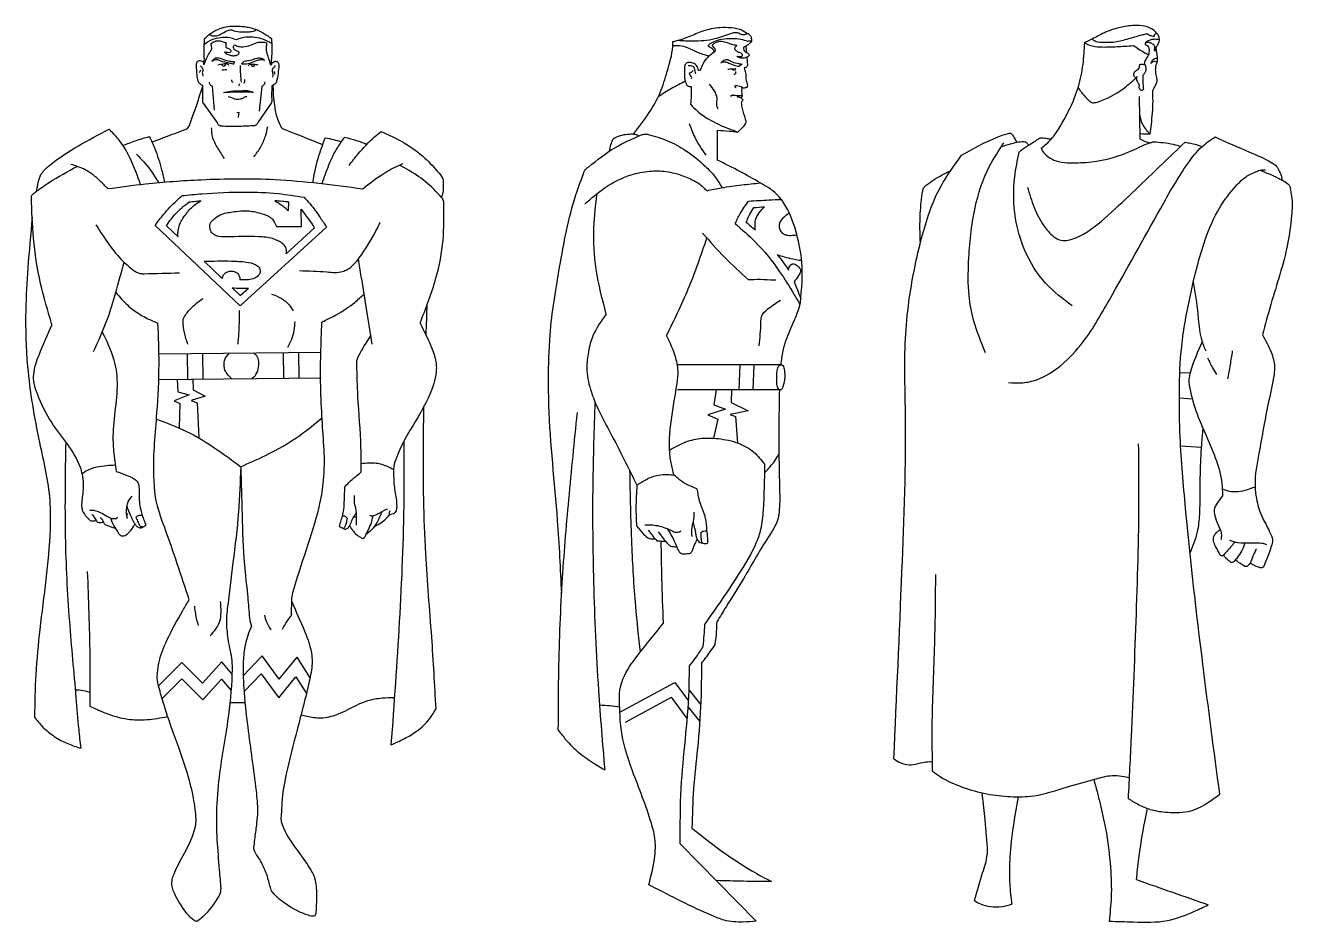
# Model space of a CAD drawing. Extents: x 5.98 to 8.67, y 4.29 to 6.2.
import ezdxf

# ---------------------------------------------------------------- set-up
doc = ezdxf.new("R2010")
doc.units = 0
doc.header["$MEASUREMENT"] = 0

# ---------------------------------------------------------------- blocks, each defined once
blk = doc.blocks.new('superman_front')
for p, q in [((0.0805, 1.8231), (0.0824, 1.8278)), ((0.0972, 1.8231), (0.1026, 1.8294)), ((0.0396, 1.725), (0.0355, 1.7758)), ((0.135, 1.723), (0.1408, 1.7756)), ((0.0157, 1.74), (0.046, 1.6971)), ((0.1325, 1.6985), (0.1606, 1.7397)), ((0.0872, 1.7201), (0.0913, 1.7203)), ((0.0913, 1.7203), (0.0899, 1.7095)), ((0.1966, 1.5296), (0.1961, 1.5111)), ((0.2243, 1.4772), (0.2237, 1.5145)), ((-0.0866, 1.4799), (0.0941, 1.309)), ((-0.0628, 1.4792), (-0.0381, 1.4558)), ((0.0941, 1.309), (0.2778, 1.4764)), ((0.1711, 1.4775), (0.2243, 1.4772)), ((0.1921, 1.4197), (0.252, 1.4743)), ((0.0172, 1.4035), (0.0557, 1.367)), ((0.077, 1.3469), (0.0943, 1.3305)), ((0.0943, 1.3305), (0.1115, 1.3463)), ((-0.0786, 1.2065), (0.2658, 1.2104)), ((-0.0183, 1.2072), (-0.0177, 1.1525)), ((0.0141, 1.2076), (0.0147, 1.1529)), ((0.1856, 1.2095), (0.1863, 1.1548)), ((0.218, 1.2099), (0.2186, 1.1552)), ((-0.078, 1.1518), (0.2665, 1.1558)), ((-0.0398, 1.1523), (-0.0384, 1.1259)), ((-0.0066, 1.1526), (-0.0062, 1.1304)), ((-0.0144, 1.1192), (-0.0466, 1.1064)), ((-0.0466, 1.1064), (-0.0339, 1.1011)), ((-0.0384, 1.1259), (-0.0144, 1.1192)), ((0.02, 1.117), (-0.0098, 1.1074)), ((-0.0098, 1.1074), (0.0029, 1.1028)), ((-0.0062, 1.1304), (0.02, 1.117)), ((-0.0339, 1.1011), (-0.0359, 1.0492)), ((0.0029, 1.1028), (0.0059, 1.028)), ((-0.0795, 0.5004), (-0.0299, 0.5502)), ((0.0141, 0.5062), (-0.0299, 0.5502)), ((0.0141, 0.5062), (0.0548, 0.5515)), ((0.0767, 0.5259), (0.0548, 0.5515)), ((0.1005, 0.522), (0.1411, 0.5644)), ((0.1773, 0.5148), (0.1411, 0.5644)), ((0.1773, 0.5148), (0.2155, 0.5619)), ((0.2428, 0.518), (0.2155, 0.5619)), ((-0.072, 0.4734), (-0.0299, 0.5157)), ((-0.0299, 0.5157), (0.015, 0.4707)), ((0.015, 0.4707), (0.0543, 0.5145)), ((0.0543, 0.5145), (0.0747, 0.4907)), ((0.1023, 0.4886), (0.1386, 0.5265)), ((0.1386, 0.5265), (0.1763, 0.4748)), ((0.1763, 0.4748), (0.2129, 0.5199)), ((0.2129, 0.5199), (0.2351, 0.4842))]:
    blk.add_line(p, q)
for centre, start, end in [((0.059, 1.822), 161.6118, 32.789), ((0.1214, 1.8211), 153.1306, 26.1805)]:
    blk.add_arc(centre, 0.00359, start, end)
for points in [[(0.0186, 1.8778), (0.0275, 1.8852), (0.0479, 1.8972), (0.0641, 1.902), (0.0813, 1.9038), (0.0887, 1.9038), (0.1081, 1.9017), (0.133, 1.8945), (0.1501, 1.8847), (0.1605, 1.8774)], [(0.0282, 1.8858), (0.0387, 1.8827), (0.0458, 1.8834), (0.0565, 1.8885), (0.069, 1.8948), (0.0748, 1.8958), (0.0778, 1.8949), (0.0806, 1.8938), (0.097, 1.8913), (0.1138, 1.8917), (0.1243, 1.8937), (0.1292, 1.8961)], [(0.0168, 1.821), (0.0179, 1.8333), (0.0175, 1.8432), (0.0178, 1.8645), (0.0186, 1.8778)], [(0.0179, 1.8653), (0.0349, 1.875), (0.0523, 1.8794), (0.0688, 1.88), (0.081, 1.8769), (0.086, 1.8749)], [(0.0332, 1.8532), (0.0337, 1.8544), (0.0341, 1.8554), (0.0339, 1.8572), (0.0331, 1.8617), (0.0325, 1.8658), (0.0326, 1.867)], [(0.0326, 1.867), (0.0403, 1.8712), (0.0514, 1.8721), (0.0599, 1.8693), (0.0642, 1.8684)], [(0.0642, 1.8684), (0.0633, 1.8627), (0.0646, 1.8583), (0.0674, 1.8564), (0.0734, 1.8532), (0.0743, 1.8506), (0.0735, 1.8484), (0.072, 1.8473), (0.0681, 1.8473), (0.0607, 1.8481)], [(0.0818, 1.8637), (0.0908, 1.8606), (0.0997, 1.8598), (0.1162, 1.8631), (0.1305, 1.8686), (0.1408, 1.8698), (0.1505, 1.8683)], [(0.086, 1.8749), (0.1017, 1.88), (0.1201, 1.8808), (0.1396, 1.8771), (0.1541, 1.8708), (0.1613, 1.8672)], [(0.1593, 1.8207), (0.1545, 1.836), (0.1507, 1.8486), (0.15, 1.8568), (0.1506, 1.8655), (0.1505, 1.8683)], [(0.1605, 1.8774), (0.1617, 1.8553), (0.1606, 1.8347), (0.1593, 1.8207)], [(0.0168, 1.821), (0.0227, 1.8348), (0.0286, 1.8462), (0.0332, 1.8532)], [(0.0337, 1.8289), (0.0403, 1.8351), (0.0438, 1.8365), (0.0478, 1.8362), (0.0626, 1.8314), (0.0746, 1.8289), (0.0824, 1.8278)], [(0.1026, 1.8294), (0.1129, 1.8307), (0.1234, 1.8334), (0.1353, 1.8361), (0.1394, 1.8352), (0.1433, 1.8335), (0.1457, 1.8315)], [(0.0146, 1.7774), (0.0081, 1.7813), (0.0064, 1.7838), (0.0016, 1.8101), (0.0016, 1.8256), (0.0026, 1.828), (0.0053, 1.8301), (0.0086, 1.8302), (0.0151, 1.8274), (0.0168, 1.821)], [(0.0074, 1.8048), (0.0084, 1.8071), (0.0096, 1.8088), (0.0104, 1.8098)], [(0.0083, 1.8193), (0.0134, 1.8148), (0.0145, 1.8088), (0.0134, 1.8044), (0.0144, 1.7995), (0.0145, 1.7973)], [(0.0337, 1.8289), (0.0413, 1.8323), (0.0442, 1.8325), (0.0512, 1.8304), (0.0723, 1.8251), (0.0805, 1.8231)], [(0.0469, 1.8211), (0.0577, 1.8234), (0.0641, 1.8241)], [(0.0548, 1.8109), (0.0601, 1.8109), (0.0655, 1.8113)], [(0.0641, 1.8241), (0.0672, 1.8232), (0.0702, 1.8212)], [(0.0971, 1.7847), (0.0953, 1.8011), (0.0951, 1.8197)], [(0.0972, 1.8231), (0.1114, 1.8242), (0.125, 1.8289), (0.1327, 1.8316), (0.1372, 1.8327), (0.1457, 1.8315)], [(0.1112, 1.8194), (0.115, 1.8225)], [(0.115, 1.8225), (0.1232, 1.8228), (0.1317, 1.8215)], [(0.1593, 1.8207), (0.1636, 1.8263), (0.1684, 1.8288), (0.1706, 1.8287), (0.1745, 1.827), (0.1754, 1.8249), (0.1753, 1.8074), (0.1723, 1.7888), (0.169, 1.7813), (0.1661, 1.7791), (0.1623, 1.7773)], [(0.1638, 1.7954), (0.1644, 1.8005), (0.1638, 1.803), (0.163, 1.8064), (0.1628, 1.8117), (0.1645, 1.815), (0.1682, 1.8178), (0.1689, 1.8197)], [(0.1657, 1.8077), (0.1672, 1.8044), (0.1676, 1.8014)], [(0.028, 1.7844), (0.0302, 1.7787), (0.0355, 1.7758)], [(0.0795, 1.7836), (0.0772, 1.7853), (0.0763, 1.7879), (0.0764, 1.7897)], [(0.0913, 1.7768), (0.0924, 1.7796), (0.0936, 1.7814)], [(0.1016, 1.783), (0.1039, 1.7852), (0.1039, 1.7878), (0.1038, 1.79)], [(0.1408, 1.7756), (0.1457, 1.7803), (0.1472, 1.7851)], [(-0.0935, 1.6569), (-0.0251, 1.6829), (-0.0162, 1.688), (-0.014, 1.6925), (0.0146, 1.7757)], [(0.0157, 1.74), (0.0149, 1.7411), (0.0146, 1.7429), (0.0145, 1.7448), (0.0147, 1.7649), (0.0146, 1.7774)], [(0.0585, 1.7628), (0.0736, 1.7652), (0.0997, 1.7664), (0.1129, 1.7659), (0.1204, 1.7636)], [(0.0585, 1.7628), (0.0709, 1.7634), (0.1023, 1.7639), (0.1204, 1.7636)], [(0.0684, 1.7536), (0.0738, 1.7527), (0.0809, 1.7495), (0.0947, 1.749), (0.1015, 1.7513), (0.1068, 1.7542), (0.1081, 1.7542)], [(0.1204, 1.7636), (0.121, 1.7622), (0.121, 1.7616)], [(0.1606, 1.7397), (0.1613, 1.7409), (0.1618, 1.7423), (0.1619, 1.7492), (0.1618, 1.7636), (0.1623, 1.7773)], [(0.1635, 1.7775), (0.1783, 1.6945), (0.1798, 1.6915), (0.1818, 1.6882), (0.1895, 1.6837), (0.2698, 1.6517)], [(-0.3394, 1.5523), (-0.3353, 1.5714), (-0.3296, 1.5882), (-0.3278, 1.591), (-0.3111, 1.6077), (-0.1846, 1.6842)], [(-0.1178, 1.5669), (-0.1392, 1.6211), (-0.165, 1.6631), (-0.1846, 1.6842)], [(0.0326, 1.6874), (0.0347, 1.6689), (0.0456, 1.6448), (0.0601, 1.6223)], [(0.0526, 1.6914), (0.0501, 1.692), (0.0491, 1.6926), (0.0475, 1.6947), (0.046, 1.6971)], [(0.0526, 1.6914), (0.0928, 1.6911), (0.1245, 1.6923)], [(0.1234, 1.6256), (0.138, 1.6469), (0.1479, 1.6696), (0.1527, 1.6901)], [(0.1245, 1.6923), (0.1266, 1.6929), (0.1286, 1.694), (0.1309, 1.6966), (0.1325, 1.6985)], [(0.3258, 1.6074), (0.3454, 1.6321), (0.3801, 1.6679), (0.3941, 1.6798)], [(0.3941, 1.6798), (0.4427, 1.6553), (0.487, 1.623), (0.5172, 1.5911), (0.5259, 1.5764), (0.526, 1.5714), (0.5253, 1.5492), (0.5219, 1.5396)], [(-0.1551, 1.6496), (-0.1285, 1.66), (-0.0992, 1.6688)], [(-0.0992, 1.6688), (-0.0877, 1.6434), (-0.073, 1.5977), (-0.0666, 1.572)], [(0.2487, 1.5708), (0.2599, 1.6221), (0.2751, 1.6658)], [(0.2686, 1.5686), (0.2831, 1.6087), (0.3011, 1.6449), (0.3163, 1.6673)], [(0.2751, 1.6658), (0.293, 1.6625), (0.3095, 1.6576)], [(0.3163, 1.6673), (0.3411, 1.6606), (0.3635, 1.6522)], [(-0.1264, 1.631), (-0.0966, 1.5976), (-0.0797, 1.5709)], [(-0.3428, 1.5498), (-0.312, 1.5713), (-0.2528, 1.6053)], [(-0.1876, 1.558), (-0.2036, 1.574), (-0.2355, 1.598), (-0.2658, 1.6096)], [(0.3548, 1.5578), (0.3973, 1.5891), (0.4329, 1.6081), (0.4412, 1.6115)], [(0.525, 1.536), (0.51, 1.5528), (0.4741, 1.5834), (0.4329, 1.6081)], [(-0.1876, 1.558), (-0.1073, 1.5681), (0.0109, 1.577), (0.1682, 1.5774), (0.3548, 1.5578)], [(-0.3499, 1.5393), (-0.3495, 1.5426), (-0.3482, 1.5451), (-0.3461, 1.5473), (-0.3428, 1.5498)], [(-0.3065, 1.2686), (-0.3305, 1.3566), (-0.3455, 1.4527), (-0.3499, 1.5393)], [(-0.0866, 1.4799), (-0.0691, 1.5028), (-0.0407, 1.533), (-0.0294, 1.5432)], [(-0.0294, 1.5432), (0.0125, 1.5471), (0.1045, 1.5506), (0.1748, 1.5474), (0.2303, 1.5396)], [(0.2303, 1.5396), (0.2461, 1.5216), (0.2643, 1.4966), (0.2778, 1.4764)], [(-0.0628, 1.4792), (-0.0526, 1.4934), (-0.0302, 1.5173), (-0.0145, 1.5297)], [(-0.0381, 1.4558), (-0.0381, 1.4663), (-0.034, 1.4826), (-0.0196, 1.5061), (-0.0018, 1.524), (0.0114, 1.5323)], [(-0.0145, 1.5297), (-0.0005, 1.5313), (0.0114, 1.5323)], [(0.1921, 1.4197), (0.1926, 1.424), (0.1919, 1.4305), (0.1823, 1.4424), (0.1631, 1.4517), (0.1335, 1.4558), (0.0651, 1.4554), (0.0436, 1.4575), (0.0354, 1.4624), (0.0305, 1.4712), (0.0296, 1.4784), (0.0309, 1.4849), (0.0371, 1.4922), (0.0521, 1.5022), (0.0778, 1.5086), (0.1127, 1.5105), (0.1411, 1.5046), (0.1627, 1.493), (0.1711, 1.4775)], [(0.1966, 1.5296), (0.1843, 1.5309), (0.1677, 1.5322)], [(0.1677, 1.5322), (0.1829, 1.5228), (0.191, 1.5162), (0.1961, 1.5111)], [(0.2237, 1.5145), (0.2366, 1.4969), (0.2478, 1.4815), (0.252, 1.4743)], [(0.4769, 1.2718), (0.5106, 1.3677), (0.5257, 1.4486), (0.5275, 1.5258)], [(0.5275, 1.5258), (0.5274, 1.5298), (0.5262, 1.5339), (0.525, 1.536)], [(-0.3483, 1.4964), (-0.3576, 1.3894), (-0.3621, 1.3), (-0.3582, 1.18), (-0.3328, 1.0182), (-0.311, 0.8947), (-0.3104, 0.8334), (-0.3322, 0.6206), (-0.3406, 0.525), (-0.3434, 0.4337)], [(0.2203, 1.3836), (0.2782, 1.3809), (0.3119, 1.3818), (0.322, 1.386), (0.3476, 1.411), (0.3831, 1.4682), (0.3922, 1.4866)], [(-0.2128, 1.4811), (-0.1856, 1.4399), (-0.1549, 1.4034), (-0.1341, 1.3856), (-0.1263, 1.3803), (-0.119, 1.3776), (-0.11, 1.3771), (-0.035, 1.3792)], [(0.0172, 1.4035), (0.0754, 1.4041), (0.107, 1.4018), (0.1271, 1.3962), (0.1354, 1.3886), (0.1365, 1.38), (0.1327, 1.3731), (0.1251, 1.3678), (0.1115, 1.3644), (0.0975, 1.3643), (0.0937, 1.3643)], [(0.3752, 1.2273), (0.3579, 1.334), (0.3457, 1.4084)], [(-0.2177, 1.2115), (-0.1881, 1.2813), (-0.1704, 1.3372), (-0.153, 1.4016)], [(0.0557, 1.367), (0.0589, 1.3748), (0.068, 1.3814), (0.0789, 1.3824), (0.0878, 1.3786), (0.0923, 1.3722), (0.0937, 1.3643)], [(-0.1704, 1.3372), (-0.1582, 1.3232), (-0.1321, 1.2993), (-0.1036, 1.282), (-0.0807, 1.2722)], [(-0.0259, 1.2835), (-0.0188, 1.294), (-0.0049, 1.3091), (0.0147, 1.3244)], [(0.077, 1.3469), (0.0957, 1.3465), (0.1115, 1.3463)], [(0.1608, 1.3339), (0.1814, 1.3248), (0.1981, 1.3109), (0.2068, 1.2983)], [(0.2681, 1.2743), (0.2995, 1.2905), (0.3378, 1.3161), (0.3579, 1.334)], [(0.0918, 1.2991), (0.0918, 1.2717), (0.0889, 1.2274)], [(-0.3065, 1.2686), (-0.3344, 1.2035), (-0.3458, 1.1633), (-0.3447, 1.1435), (-0.338, 1.1223), (-0.3067, 1.0597), (-0.2464, 0.9655), (-0.2423, 0.9505), (-0.2409, 0.909), (-0.2428, 0.8801), (-0.2413, 0.8725)], [(-0.0144, 0.6836), (-0.0665, 0.8372), (-0.0858, 0.9021), (-0.0884, 0.9282), (-0.0895, 0.9499), (-0.0829, 1.0818), (-0.0785, 1.1849), (-0.0807, 1.2722)], [(-0.0274, 1.2754), (-0.0275, 1.2783), (-0.0273, 1.2805), (-0.0259, 1.2835)], [(-0.0172, 1.2271), (-0.0244, 1.2522), (-0.0274, 1.2754)], [(0.1953, 1.2211), (0.204, 1.2381), (0.209, 1.2568), (0.2111, 1.2758)], [(0.2727, 1.0034), (0.2686, 1.0662), (0.2654, 1.1383), (0.2681, 1.2743)], [(0.4769, 1.2718), (0.5026, 1.2167), (0.5111, 1.1858), (0.511, 1.1682), (0.5058, 1.1435), (0.467, 1.0632), (0.4252, 0.9823), (0.4205, 0.9617), (0.4205, 0.9547), (0.4222, 0.9224), (0.4268, 0.8912), (0.4271, 0.8796)], [(-0.1993, 1.2531), (-0.1722, 1.1844), (-0.1685, 1.1599), (-0.1764, 1.0379), (-0.1753, 0.9997), (-0.1697, 0.9566)], [(0.3722, 1.2461), (0.3454, 1.2012), (0.3423, 1.1934), (0.3417, 1.1838), (0.344, 1.1168), (0.3504, 1.0075), (0.3507, 0.9547)], [(0.0764, 1.1536), (0.0662, 1.1645), (0.0608, 1.175), (0.0602, 1.1828), (0.0614, 1.1942), (0.0716, 1.2082)], [(0.1188, 1.1541), (0.1278, 1.1626), (0.1333, 1.1785), (0.1331, 1.194), (0.1274, 1.2044), (0.1224, 1.2088)], [(-0.084, 1.0681), (-0.0214, 1.0425), (0.0466, 1.002), (0.0953, 0.9666)], [(0.0953, 0.9666), (0.1481, 0.9906), (0.221, 1.0333), (0.2683, 1.0704)], [(-0.2771, 1.0192), (-0.278, 0.8182), (-0.2693, 0.6375), (-0.2553, 0.4761), (-0.2494, 0.4078), (-0.2452, 0.3679)], [(0.4424, 1.0208), (0.4423, 0.8996), (0.415, 0.375)], [(0.3508, 0.9736), (0.3689, 0.975), (0.3835, 0.9745), (0.4082, 0.967), (0.4205, 0.9609)], [(-0.2426, 0.9516), (-0.2323, 0.9585), (-0.2109, 0.9662), (-0.1903, 0.9694), (-0.1718, 0.9704)], [(-0.1697, 0.9566), (-0.1484, 0.9489), (-0.1307, 0.9402), (-0.1263, 0.9371)], [(0.0953, 0.9666), (0.0906, 0.8708), (0.0788, 0.7631), (0.0668, 0.6652), (0.0648, 0.6435), (0.065, 0.629), (0.0696, 0.5913), (0.0766, 0.5489), (0.0767, 0.5261), (0.0675, 0.4259), (0.0473, 0.2889), (0.0436, 0.2128), (0.0447, 0.1735), (0.0497, 0.1096), (0.0527, 0.0696)], [(0.0953, 0.9666), (0.0981, 0.8647), (0.103, 0.7581), (0.1096, 0.6946), (0.1136, 0.6503), (0.1174, 0.6296), (0.1181, 0.6276)], [(0.3161, 0.9222), (0.3254, 0.9331), (0.34, 0.9459), (0.3507, 0.9547)], [(-0.1263, 0.9371), (-0.1247, 0.9352), (-0.1228, 0.9314), (-0.1211, 0.9213), (-0.1203, 0.8917), (-0.1175, 0.8746), (-0.1147, 0.8627)], [(0.3161, 0.9222), (0.3152, 0.8963), (0.3138, 0.8759), (0.3114, 0.8618)], [(-0.1367, 0.9037), (-0.1459, 0.8893), (-0.1478, 0.8784), (-0.1481, 0.8658), (-0.1461, 0.8564)], [(0.3366, 0.9054), (0.3377, 0.8858), (0.3398, 0.8783), (0.3409, 0.8604), (0.3412, 0.8426)], [(-0.2413, 0.8725), (-0.2355, 0.8632), (-0.225, 0.8525)], [(-0.226, 0.8744), (-0.2176, 0.8741), (-0.1991, 0.8673), (-0.1841, 0.8589), (-0.18, 0.8564)], [(-0.2218, 0.866), (-0.217, 0.8603), (-0.2144, 0.8555), (-0.2118, 0.8515), (-0.2093, 0.8488)], [(-0.1474, 0.8615), (-0.1462, 0.8646), (-0.1446, 0.8676)], [(-0.1473, 0.8829), (-0.1395, 0.863), (-0.1332, 0.8506), (-0.1302, 0.8451), (-0.1255, 0.8396), (-0.1224, 0.8378), (-0.119, 0.8368), (-0.1147, 0.8377), (-0.1119, 0.8391)], [(-0.1147, 0.8627), (-0.1207, 0.8627), (-0.1248, 0.8613), (-0.1278, 0.8586)], [(0.3116, 0.8363), (0.3151, 0.8345), (0.3184, 0.8341), (0.3213, 0.8349), (0.3243, 0.8376), (0.3265, 0.8411), (0.3375, 0.863), (0.3409, 0.8686)], [(0.3633, 0.8249), (0.3781, 0.8369), (0.3882, 0.8535), (0.3943, 0.8664), (0.3972, 0.8723)], [(0.3692, 0.8633), (0.376, 0.8623), (0.3803, 0.8633), (0.3854, 0.8656), (0.4043, 0.8759), (0.408, 0.8774)], [(0.3799, 0.8392), (0.4077, 0.8595), (0.4112, 0.8635), (0.4118, 0.8644), (0.4117, 0.8659), (0.4129, 0.8733)], [(0.4118, 0.8646), (0.4227, 0.8687), (0.4261, 0.872), (0.4264, 0.8729), (0.4266, 0.8735), (0.4271, 0.8796)], [(-0.225, 0.8525), (-0.2202, 0.8515), (-0.216, 0.8516), (-0.2131, 0.852)], [(-0.2093, 0.8488), (-0.2065, 0.8482), (-0.2019, 0.8483), (-0.1968, 0.8487)], [(-0.2034, 0.8586), (-0.1991, 0.8534), (-0.1968, 0.8487), (-0.1935, 0.8437)], [(-0.1935, 0.8437), (-0.186, 0.8408), (-0.1766, 0.8376), (-0.1719, 0.8363)], [(-0.1819, 0.8576), (-0.1748, 0.8412), (-0.1644, 0.8249), (-0.1621, 0.8218), (-0.159, 0.82), (-0.1565, 0.8194), (-0.1531, 0.8197), (-0.1445, 0.8251), (-0.1328, 0.8398), (-0.1302, 0.8451)], [(-0.18, 0.8564), (-0.1762, 0.8562), (-0.1707, 0.8564), (-0.1679, 0.8574), (-0.1674, 0.8585), (-0.1672, 0.8594), (-0.1672, 0.8596)], [(-0.1278, 0.8586), (-0.123, 0.8485), (-0.1195, 0.8415), (-0.1182, 0.8397)], [(-0.1182, 0.8397), (-0.1167, 0.8398), (-0.1128, 0.8391), (-0.1085, 0.8407), (-0.1067, 0.8425)], [(-0.1147, 0.8627), (-0.1103, 0.8525), (-0.1067, 0.8425)], [(0.3114, 0.8618), (0.3075, 0.8499), (0.305, 0.84)], [(0.305, 0.84), (0.309, 0.8375), (0.3142, 0.8361), (0.3154, 0.8364)], [(0.3114, 0.8618), (0.3147, 0.8625), (0.3166, 0.8618), (0.3215, 0.8572)], [(0.3215, 0.8572), (0.3207, 0.8513), (0.3181, 0.8422), (0.3154, 0.8364)], [(0.3265, 0.8411), (0.335, 0.8293), (0.3468, 0.8185), (0.3535, 0.8149)], [(0.3356, 0.8596), (0.3371, 0.8599), (0.3394, 0.8602)], [(0.3599, 0.8183), (0.3732, 0.8473), (0.3765, 0.8598), (0.3768, 0.8624)], [(0.3535, 0.8149), (0.3546, 0.8144), (0.3561, 0.8143), (0.3574, 0.8148), (0.3585, 0.8158), (0.3599, 0.8183)], [(-0.2312, 0.7436), (-0.2258, 0.5664), (-0.2257, 0.4573)], [(-0.0045, 0.0024), (-0.0083, 0.0054), (-0.0249, 0.0243), (-0.0481, 0.0651), (-0.0512, 0.0771), (-0.0511, 0.081), (-0.0502, 0.0896), (-0.0465, 0.101), (-0.0005, 0.206), (0.0003, 0.2141), (0, 0.2225), (-0.0062, 0.267), (-0.0365, 0.3693), (-0.0686, 0.4616), (-0.079, 0.4985), (-0.0825, 0.5161), (-0.0818, 0.5275), (-0.0784, 0.5516), (-0.0616, 0.5976), (-0.0278, 0.6608), (-0.0144, 0.6836)], [(0.0301, 0.6067), (0.0517, 0.6405), (0.053, 0.6491), (0.0526, 0.6797)], [(0.2039, 0.6793), (0.2311, 0.6167), (0.2466, 0.5644), (0.2471, 0.5483), (0.2411, 0.5102), (0.2153, 0.4072), (0.1921, 0.3133), (0.1828, 0.252), (0.1815, 0.2269), (0.1811, 0.2144), (0.1834, 0.206), (0.2476, 0.1038), (0.2502, 0.0986), (0.2524, 0.0918), (0.2567, 0.0568), (0.2555, 0.0225), (0.2544, 0.0142), (0.2527, 0.0114), (0.2453, 0.0111), (0.2395, 0.0126), (0.1914, 0.0368), (0.1634, 0.0609), (0.1608, 0.0644), (0.1593, 0.0686), (0.152, 0.0955), (0.1454, 0.1122), (0.1319, 0.1375), (0.1231, 0.154), (0.123, 0.1567), (0.1233, 0.1595)], [(-0.0032, 0.6701), (-0.0012, 0.6535), (0.0047, 0.6289)], [(0.1456, 0.6507), (0.15, 0.6365), (0.1591, 0.6199)], [(0.1841, 0.621), (0.1943, 0.6383), (0.2015, 0.6482)], [(0.2015, 0.6482), (0.2028, 0.6498), (0.2034, 0.6512), (0.2036, 0.6528), (0.2035, 0.6547)], [(0.1181, 0.6276), (0.1104, 0.6076), (0.1022, 0.5701), (0.1003, 0.5362), (0.1017, 0.497), (0.1102, 0.4124), (0.1279, 0.2773), (0.1309, 0.2335), (0.1292, 0.2087), (0.1252, 0.1783), (0.1233, 0.1595)], [(-0.2567, 0.492), (-0.2452, 0.4916), (-0.2255, 0.4872)], [(-0.3434, 0.4337), (-0.3261, 0.4137), (-0.3014, 0.3932), (-0.2724, 0.3777), (-0.2452, 0.3679)], [(0.415, 0.375), (0.4476, 0.3906), (0.4911, 0.4234), (0.5032, 0.4395), (0.5109, 0.4516)], [(0.0527, 0.0696), (0.0525, 0.0646), (0.0519, 0.0604), (0.0484, 0.0531), (0.0137, 0.0088), (0.0042, 0.0007)], [(0.0042, 0.0007), (0.0028, 0), (0.0005, -0.0001), (-0.0013, 0.0005), (-0.0045, 0.0024)]]:
    blk.add_spline(points, degree=3)
for points, knots in [([(0.0607, 1.8481), (0.0632, 1.8463), (0.0681, 1.8429), (0.0763, 1.8405), (0.0838, 1.8407), (0.0892, 1.8424), (0.0922, 1.8455), (0.0918, 1.8476), (0.0899, 1.8503), (0.0847, 1.8509), (0.0806, 1.8551), (0.0793, 1.8596), (0.0808, 1.8622), (0.0816, 1.8635), (0.0818, 1.8637)], [0, 0, 0, 0, 0.00359833, 0.00701539, 0.00982775, 0.01229355, 0.01377307, 0.01417059, 0.01474568, 0.01759245, 0.01975584, 0.0213127, 0.0227904, 0.02310476, 0.02310476, 0.02310476, 0.02310476]), ([(0.5109, 0.4516), (0.5081, 0.5025), (0.502, 0.6126), (0.4855, 0.7995), (0.4831, 0.9633), (0.4846, 1.0678), (0.4852, 1.0951)], [0, 0, 0, 0, 0.0603024, 0.1303314, 0.2215811, 0.2538285, 0.2538285, 0.2538285, 0.2538285]), ([(0.0723, 0.4647), (0.077, 0.4651), (0.0876, 0.4657), (0.0983, 0.4655), (0.1042, 0.4652)], [0.12064266, 0.12064266, 0.12064266, 0.12064266, 0.12623181, 0.13327905, 0.13327905, 0.13327905, 0.13327905]), ([(0.2237, 0.4392), (0.2279, 0.4382), (0.2418, 0.4349), (0.2676, 0.4303), (0.3129, 0.4418), (0.3515, 0.4681), (0.3944, 0.4754), (0.4135, 0.4757), (0.4223, 0.4757)], [0.18145578, 0.18145578, 0.18145578, 0.18145578, 0.18648418, 0.19831447, 0.21203902, 0.24033722, 0.25248189, 0.26284848, 0.26284848, 0.26284848, 0.26284848]), ([(-0.2257, 0.4573), (-0.2151, 0.4524), (-0.1892, 0.4406), (-0.1487, 0.4281), (-0.103, 0.4279), (-0.0749, 0.4324), (-0.0602, 0.4355)], [0, 0, 0, 0, 0.01380348, 0.03358184, 0.04953549, 0.0673221, 0.0673221, 0.0673221, 0.0673221])]:
    blk.add_open_spline(points, degree=3, knots=knots)
blk.add_open_spline([(0.4897, 1.246), (0.4905, 1.268), (0.4914, 1.29), (0.4922, 1.312)], degree=3)
at = {"start_tangent": (-0.119409, -0.992845), "end_tangent": (-0.047905, 0.998852)}
blk.add_spline([(0.2035, 0.6547), (0.2038, 0.672), (0.2047, 0.6908), (0.2091, 0.7085), (0.2645, 0.8919), (0.2684, 0.9123), (0.2717, 0.938), (0.2727, 1.0034)], degree=3, dxfattribs=at)
blk = doc.blocks.new('superman_elevation')
for p, q in [((0.0027, 1.8246), (-0.0041, 1.8194)), ((-0.0496, 1.6204), (-0.0496, 1.6841)), ((0.0856, 1.1851), (-0.135, 1.1851)), ((-0.0021, 1.1851), (-0.0043, 1.1317)), ((0.0279, 1.1851), (0.0257, 1.1317)), ((0.0856, 1.1317), (-0.135, 1.1317)), ((-0.0528, 1.1317), (-0.0573, 1.0999)), ((-0.02, 1.1317), (-0.0206, 1.1047)), ((-0.0323, 1.0909), (-0.0702, 1.0788)), ((-0.0702, 1.0788), (-0.0492, 1.0695)), ((-0.0573, 1.0999), (-0.0323, 1.0909)), ((0.0154, 1.0874), (-0.0226, 1.0796)), ((-0.0226, 1.0796), (-0.0115, 1.0755)), ((-0.0206, 1.1047), (0.0154, 1.0874)), ((-0.0492, 1.0695), (-0.0582, 1.029)), ((-0.0115, 1.0755), (-0.0074, 1.0192)), ((-0.2573, 0.4461), (-0.1401, 0.5098)), ((-0.1401, 0.5098), (-0.1113, 0.4703)), ((-0.1102, 0.4932), (-0.0853, 0.4624)), ((-0.2457, 0.4249), (-0.1472, 0.4785)), ((-0.114, 0.433), (-0.1472, 0.4785)), ((-0.1121, 0.4572), (-0.0873, 0.4266)), ((-0.1289, 0.1662), (0.0328, 0.002))]:
    blk.add_line(p, q)
for points in [[(-0.1445, 1.8725), (-0.1362, 1.8745), (-0.1142, 1.8817), (-0.0841, 1.8939), (-0.0491, 1.9024), (-0.0273, 1.9027), (-0.0024, 1.8988), (0.0122, 1.8913), (0.0218, 1.8821), (0.0223, 1.8789), (0.0225, 1.8775), (0.0229, 1.8759), (0.0172, 1.8673), (0.0106, 1.8627), (0.0054, 1.8603)], [(-0.133, 1.8753), (-0.1026, 1.874), (-0.0551, 1.8789), (-0.0211, 1.8898), (-0.0127, 1.892), (-0.0055, 1.8912), (0.0023, 1.8876), (0.0082, 1.8877), (0.0147, 1.8898)], [(-0.2281, 1.6759), (-0.1948, 1.7216), (-0.1716, 1.7642), (-0.1567, 1.8087), (-0.1449, 1.862), (-0.1445, 1.8725)], [(-0.1448, 1.864), (-0.1261, 1.8636), (-0.1104, 1.8587), (-0.0872, 1.8479), (-0.0754, 1.8443), (-0.0675, 1.8417)], [(-0.0564, 1.851), (-0.0601, 1.8568), (-0.0651, 1.8598), (-0.0688, 1.8629), (-0.0692, 1.8641), (-0.0689, 1.8646), (-0.0673, 1.8663), (-0.057, 1.8725), (-0.0409, 1.8778), (-0.0185, 1.8793), (0, 1.8777), (0.0142, 1.8733)], [(-0.0549, 1.8571), (-0.0585, 1.8613), (-0.0605, 1.8635), (-0.0606, 1.8646), (-0.0601, 1.8657), (-0.0595, 1.8662)], [(-0.0595, 1.8662), (-0.0536, 1.8703), (-0.045, 1.8732), (-0.0353, 1.8723), (-0.02, 1.8673), (-0.014, 1.8658), (-0.0084, 1.8652)], [(-0.0079, 1.8412), (-0.0022, 1.8406), (0.0025, 1.8421), (0.0033, 1.8449), (0.0021, 1.8467), (-0.0047, 1.8496), (-0.0103, 1.8537), (-0.0128, 1.8572), (-0.0123, 1.8606), (-0.009, 1.8634), (-0.0084, 1.8652)], [(0.0142, 1.8733), (0.017, 1.8741), (0.0216, 1.8741), (0.0227, 1.8738)], [(-0.0865, 1.8107), (-0.0811, 1.8237), (-0.0696, 1.8396), (-0.0564, 1.851)], [(-0.0564, 1.851), (-0.0547, 1.8523), (-0.0542, 1.8533), (-0.054, 1.8551), (-0.0549, 1.8571)], [(-0.0428, 1.8278), (-0.0335, 1.8338), (-0.0294, 1.8345), (-0.0219, 1.8312), (-0.0077, 1.8263), (0.0027, 1.8246)], [(0.0054, 1.8603), (0.0061, 1.8549), (0.0093, 1.8509), (0.0164, 1.8463), (0.0177, 1.8442), (0.0175, 1.843), (0.0146, 1.8403), (0.0071, 1.8373), (0.0001, 1.8373), (-0.0056, 1.8392), (-0.0079, 1.8412)], [(-0.0901, 1.8107), (-0.0922, 1.8177), (-0.0974, 1.8244), (-0.1018, 1.8269), (-0.1111, 1.8282), (-0.1173, 1.8254), (-0.1194, 1.8215), (-0.1199, 1.8142), (-0.1197, 1.7951), (-0.1165, 1.7832), (-0.1139, 1.7788), (-0.1128, 1.7781), (-0.1058, 1.777)], [(-0.1124, 1.8216), (-0.1046, 1.8211), (-0.1015, 1.8194), (-0.0994, 1.8159), (-0.0966, 1.8039)], [(-0.1047, 1.7943), (-0.1048, 1.7979), (-0.1085, 1.8019), (-0.1089, 1.8053), (-0.1076, 1.8064), (-0.1042, 1.8083), (-0.1016, 1.8113)], [(-0.0865, 1.8107), (-0.0901, 1.8107)], [(-0.0428, 1.8278), (-0.0361, 1.8295), (-0.0322, 1.8295), (-0.0236, 1.8259), (-0.0091, 1.8208), (-0.0041, 1.8194)], [(-0.0279, 1.8139), (-0.0173, 1.8148), (-0.0112, 1.815)], [(-0.0182, 1.8148), (-0.0166, 1.8122), (-0.0147, 1.8112)], [(-0.0117, 1.8086), (-0.0109, 1.8055), (-0.0129, 1.8032), (-0.0149, 1.8023)], [(-0.0112, 1.815), (-0.0122, 1.813), (-0.0128, 1.8111)], [(0.0068, 1.8165), (0.0099, 1.8061), (0.0115, 1.7898), (0.014, 1.78), (0.0124, 1.7747), (0.009, 1.774), (0.0055, 1.7737), (0.0029, 1.7749), (-0.002, 1.777), (-0.0039, 1.7777)], [(0.0142, 1.822), (0.0129, 1.8193), (0.0104, 1.8177), (0.0068, 1.8165)], [(-0.1182, 1.7882), (-0.1474, 1.7725), (-0.1757, 1.7552)], [(-0.0675, 1.7817), (-0.0568, 1.7677), (-0.051, 1.7523), (-0.0515, 1.7368), (-0.0491, 1.7293)], [(-0.1058, 1.777), (-0.1058, 1.7584), (-0.107, 1.7391)], [(-0.0214, 1.756), (-0.0184, 1.7588), (-0.0165, 1.7593)], [(-0.0183, 1.7589), (-0.0064, 1.758), (0.0019, 1.7582)], [(-0.0097, 1.7739), (-0.0124, 1.7764), (-0.012, 1.7789), (-0.01, 1.7791), (-0.0059, 1.7785)], [(0.005, 1.7484), (-0.0004, 1.7531), (-0.0077, 1.7544)], [(0.001, 1.7523), (0.0038, 1.7569)], [(0.0038, 1.7569), (0.0027, 1.7625), (0.0029, 1.7749)], [(-0.107, 1.7391), (-0.092, 1.7244), (-0.0678, 1.7073), (-0.0264, 1.6878), (-0.0062, 1.6802)], [(-0.0062, 1.6802), (0.0051, 1.6909), (0.011, 1.7003), (0.0113, 1.7031), (0.0101, 1.7076), (0.0037, 1.7299), (0.0013, 1.7424)], [(0.0013, 1.7424), (0.0027, 1.7455), (0.005, 1.7484)], [(-0.3237, 1.6064), (-0.2683, 1.6465), (-0.2113, 1.6743)], [(-0.2639, 1.67), (-0.2483, 1.6746), (-0.2359, 1.6759), (-0.2252, 1.6755), (-0.2162, 1.6721)], [(-0.2113, 1.6743), (-0.2094, 1.6749), (-0.2066, 1.6756), (-0.2023, 1.6759), (-0.1991, 1.6756), (-0.1971, 1.6752)], [(-0.1971, 1.6752), (-0.1557, 1.6616), (-0.1176, 1.641), (-0.0758, 1.6075), (-0.0559, 1.5863), (-0.04, 1.5618)], [(-0.1099, 1.6984), (-0.0981, 1.6695), (-0.0747, 1.6309)], [(-0.0496, 1.6841), (-0.0249, 1.6822), (-0.0062, 1.6802)], [(-0.2794, 1.6395), (-0.2763, 1.6534), (-0.2727, 1.6632)], [(-0.2727, 1.6632), (-0.2715, 1.6651), (-0.2706, 1.6662), (-0.2694, 1.6674), (-0.2668, 1.6688), (-0.2639, 1.67)], [(0.1267, 1.3177), (0.1299, 1.4037), (0.119, 1.4624), (0.096, 1.5217), (0.076, 1.5483), (0.0412, 1.5721), (-0.0018, 1.5962), (-0.0496, 1.6204)], [(-0.3811, 0.6994), (-0.3897, 0.8541), (-0.4083, 1.098), (-0.4091, 1.1539), (-0.4058, 1.2487), (-0.3855, 1.3927), (-0.3509, 1.5463), (-0.333, 1.5962)], [(-0.333, 1.5962), (-0.3319, 1.5987), (-0.3309, 1.6002), (-0.3274, 1.6035), (-0.3259, 1.6047), (-0.3237, 1.6064)], [(-0.3321, 1.5271), (-0.2886, 1.562), (-0.2332, 1.5892), (-0.1944, 1.5968), (-0.1596, 1.5964), (-0.1213, 1.5863), (-0.0932, 1.5731), (-0.0718, 1.5554)], [(-0.0718, 1.5554), (-0.0412, 1.5616), (0.0022, 1.5677), (0.0412, 1.5721)], [(-0.2862, 1.2932), (-0.3077, 1.388), (-0.3124, 1.4775), (-0.306, 1.5491)], [(0.0163, 1.5333), (0.0594, 1.5357), (0.086, 1.537)], [(-0.0122, 1.4854), (-0.0011, 1.5067), (0.0163, 1.5333)], [(0.0114, 1.4884), (0.0194, 1.5055), (0.028, 1.5196)], [(0.0308, 1.4713), (0.0302, 1.4831), (0.0307, 1.4899), (0.0343, 1.5005), (0.0452, 1.5158), (0.0502, 1.5212)], [(-0.0122, 1.4854), (0.0308, 1.4464), (0.0826, 1.3832), (0.1128, 1.3354), (0.1258, 1.3136)], [(0.1031, 1.5078), (0.0885, 1.4961), (0.0832, 1.4884), (0.0815, 1.4807), (0.0829, 1.473), (0.0879, 1.4653), (0.094, 1.462), (0.1068, 1.4604), (0.1193, 1.4615)], [(-0.0814, 1.4653), (-0.0342, 1.4135), (0.0159, 1.3663)], [(-0.1579, 1.2477), (-0.1117, 1.3468), (-0.0721, 1.455)], [(0.077, 1.4198), (0.0925, 1.4148), (0.1105, 1.4104), (0.1239, 1.4079), (0.1296, 1.407)], [(0.1013, 1.3865), (0.1065, 1.3976), (0.1108, 1.3999), (0.1151, 1.3993), (0.1249, 1.391), (0.1271, 1.3875), (0.127, 1.3841), (0.1228, 1.3753), (0.1133, 1.3614)], [(0.0159, 1.3663), (0.0415, 1.367), (0.0707, 1.3659), (0.0743, 1.3659)], [(0.0392, 1.2257), (0.0428, 1.2754), (0.0441, 1.2874), (0.057, 1.3035), (0.0843, 1.3224)], [(0.0856, 1.1851), (0.09, 1.2147), (0.1101, 1.2711), (0.1247, 1.3094), (0.1267, 1.3177)], [(-0.2862, 1.2932), (-0.3146, 1.2467), (-0.3242, 1.2131), (-0.3277, 1.178), (-0.32, 1.1328), (-0.2771, 1.0398), (-0.2212, 0.9292)], [(-0.1421, 0.9507), (-0.1485, 0.977), (-0.149, 1.0589), (-0.1366, 1.1383), (-0.1334, 1.1663), (-0.1385, 1.2002), (-0.1579, 1.2477)], [(0.0856, 1.1317), (0.0817, 1.1327), (0.0788, 1.136), (0.0767, 1.1456), (0.0763, 1.1595), (0.0781, 1.1767), (0.0806, 1.1824), (0.0821, 1.1838), (0.0856, 1.1851)], [(0.0856, 1.1851), (0.0896, 1.184), (0.0918, 1.179), (0.0933, 1.1588), (0.0894, 1.138), (0.0873, 1.1338), (0.0856, 1.1317)], [(-0.3105, 1.1067), (-0.315, 0.9307), (-0.3133, 0.7229), (-0.3028, 0.4933), (-0.2896, 0.3236)], [(0.082, 1.1317), (0.0809, 0.9937), (0.0825, 0.9197), (0.0812, 0.8705), (0.0802, 0.8635), (0.0552, 0.8135), (0.0054, 0.73), (-0.0313, 0.6705), (-0.0506, 0.6392)], [(-0.3883, 0.408), (-0.3874, 0.5217), (-0.3799, 0.7208), (-0.3659, 0.8987), (-0.3478, 1.0835)], [(-0.1516, 1.0038), (-0.117, 1.021), (-0.0827, 1.0289), (-0.0478, 1.0281), (-0.0053, 1.0184), (0.0278, 0.9991), (0.0512, 0.9736)], [(-0.0763, 0.6332), (-0.0054, 0.7375), (0.0335, 0.8077), (0.0429, 0.8359), (0.048, 0.876), (0.0512, 0.9736)], [(0.0509, 0.956), (0.0674, 0.9745), (0.0767, 0.988), (0.0808, 0.9959)], [(-0.2366, 0.9605), (-0.2325, 0.8034), (-0.2242, 0.6719), (-0.2144, 0.5738)], [(-0.2212, 0.9292), (-0.201, 0.9415), (-0.1755, 0.9507), (-0.1546, 0.952), (-0.1421, 0.9507)], [(-0.0935, 0.9212), (-0.1138, 0.9302), (-0.1304, 0.9407), (-0.1421, 0.9507)], [(-0.2212, 0.9292), (-0.2232, 0.8812), (-0.222, 0.843)], [(-0.0935, 0.9212), (-0.0884, 0.8959), (-0.0784, 0.8683), (-0.0757, 0.8593), (-0.0727, 0.8321)], [(-0.1002, 0.8718), (-0.1004, 0.8568), (-0.1042, 0.84), (-0.1045, 0.82)], [(-0.222, 0.843), (-0.2079, 0.826), (-0.1982, 0.8169)], [(-0.2043, 0.8445), (-0.1915, 0.8449), (-0.1769, 0.8431), (-0.1464, 0.8322), (-0.1384, 0.8292), (-0.1361, 0.8292), (-0.1336, 0.8293), (-0.1266, 0.832)], [(-0.1567, 0.8369), (-0.1415, 0.81), (-0.1364, 0.7983), (-0.131, 0.7872)], [(-0.1015, 0.851), (-0.0996, 0.841), (-0.0972, 0.8342)], [(-0.1982, 0.8169), (-0.1907, 0.8154), (-0.1819, 0.8148)], [(-0.197, 0.8335), (-0.187, 0.8205), (-0.1785, 0.8111)], [(-0.1785, 0.8111), (-0.1682, 0.8101), (-0.1603, 0.8099)], [(-0.1757, 0.8296), (-0.1629, 0.8131), (-0.1516, 0.8009), (-0.1496, 0.7992)], [(-0.1646, 0.6355), (-0.1679, 0.7314), (-0.1694, 0.8102)], [(-0.1103, 0.7839), (-0.1074, 0.7847), (-0.1048, 0.7872), (-0.101, 0.7953), (-0.0953, 0.809), (-0.093, 0.8141)], [(-0.0972, 0.8342), (-0.0958, 0.8241), (-0.0942, 0.8173), (-0.093, 0.8141), (-0.091, 0.8108), (-0.0872, 0.8073), (-0.0818, 0.8063)], [(-0.0851, 0.8288), (-0.0807, 0.8312), (-0.076, 0.8319), (-0.0727, 0.8321)], [(-0.0727, 0.8321), (-0.0713, 0.8202), (-0.0708, 0.8062)], [(-0.1496, 0.7992), (-0.1404, 0.7984), (-0.1364, 0.7983)], [(-0.131, 0.7872), (-0.1278, 0.7844), (-0.1218, 0.7832), (-0.1103, 0.7839)], [(-0.1959, 0.0796), (-0.1829, 0.1414), (-0.1823, 0.1733), (-0.1904, 0.2107), (-0.2306, 0.3219), (-0.2549, 0.4123), (-0.2577, 0.4561), (-0.2566, 0.4973), (-0.2509, 0.5166), (-0.2186, 0.5682), (-0.1646, 0.6355)], [(-0.0799, 0.5863), (-0.0781, 0.61), (-0.0763, 0.6332)], [(-0.0545, 0.5907), (-0.0515, 0.6181), (-0.0506, 0.6392)], [(-0.1094, 0.5447), (-0.0872, 0.5749), (-0.0799, 0.5863)], [(-0.0837, 0.5502), (-0.0649, 0.5752), (-0.0545, 0.5907)], [(-0.1289, 0.1662), (-0.1268, 0.2851), (-0.1102, 0.4924), (-0.1094, 0.5447)], [(-0.0837, 0.5502), (-0.085, 0.4707), (-0.0922, 0.3693), (-0.1006, 0.2835), (-0.104, 0.1997)], [(-0.3006, 0.4617), (-0.2781, 0.4604), (-0.2577, 0.4581)], [(-0.3883, 0.408), (-0.372, 0.3876), (-0.3445, 0.3604), (-0.312, 0.3373), (-0.2896, 0.3236)], [(-0.104, 0.1997), (-0.0332, 0.1459), (0.0237, 0.1089), (0.0653, 0.0861)], [(0.0653, 0.0861), (0.0057, 0.0867), (-0.0522, 0.0883)], [(0.0328, 0.002), (0.004, 0), (-0.0354, 0.0042), (-0.0615, 0.0138), (-0.1901, 0.0766), (-0.1959, 0.0796)]]:
    blk.add_spline(points, degree=3)
for points in [[(0.0104, 1.8625), (0.0108, 1.8581), (0.0113, 1.8537), (0.0118, 1.8493)], [(0.028, 1.5196), (0.0354, 1.5202), (0.0428, 1.5207), (0.0502, 1.5212)], [(0.0114, 1.4884), (0.0179, 1.4828), (0.0245, 1.4771), (0.0308, 1.4713)]]:
    blk.add_open_spline(points, degree=3)
for points, knots in [([(0.0128, 1.8393), (0.0131, 1.8352), (0.0136, 1.8295), (0.0141, 1.8237), (0.0142, 1.822)], [0.008855511, 0.008855511, 0.008855511, 0.008855511, 0.013553656, 0.01543542, 0.01543542, 0.01543542, 0.01543542]), ([(0.077, 1.4198), (0.0805, 1.4156), (0.0891, 1.4049), (0.0971, 1.3936), (0.1013, 1.3865)], [0.03607946, 0.03607946, 0.03607946, 0.03607946, 0.04232129, 0.05171505, 0.05171505, 0.05171505, 0.05171505]), ([(0.1133, 1.3614), (0.1138, 1.3602), (0.118, 1.3501), (0.1229, 1.3383), (0.1268, 1.3275), (0.1275, 1.3259)], [0.06226891, 0.06226891, 0.06226891, 0.06226891, 0.06376409, 0.07476047, 0.07680521, 0.07680521, 0.07680521, 0.07680521]), ([(-0.0851, 0.8288), (-0.085, 0.8251), (-0.085, 0.8186), (-0.0844, 0.8115), (-0.0832, 0.8076), (-0.0819, 0.8062), (-0.0778, 0.8048), (-0.0735, 0.8048), (-0.0708, 0.8062)], [0, 0, 0, 0, 0.0042535, 0.00735667, 0.00811904, 0.008785, 0.00943452, 0.01299008, 0.01299008, 0.01299008, 0.01299008])]:
    blk.add_open_spline(points, degree=3, knots=knots)
blk = doc.blocks.new('superman_rear')
for p, q in [((-0.0156, 1.7558), (-0.0144, 1.6657)), ((0.071, 1.1689), (0.0929, 1.1683)), ((0.07, 1.1151), (0.0973, 1.1131)), ((0.0727, 1.0133), (0.1174, 1.0101))]:
    blk.add_line(p, q)
for points in [[(0.0185, 1.8522), (0.0192, 1.8561), (0.0209, 1.8602), (0.0252, 1.868), (0.0276, 1.8783), (0.0264, 1.8838), (0.0222, 1.8902), (0.011, 1.8996), (-0.0094, 1.9063), (-0.03, 1.9067), (-0.0598, 1.9019), (-0.0936, 1.8896), (-0.1188, 1.8766), (-0.1313, 1.8709)], [(-0.1155, 1.8783), (-0.1071, 1.8731), (-0.0924, 1.8716), (-0.0706, 1.8717), (-0.0418, 1.8779), (-0.0094, 1.8871), (-0.0012, 1.8889), (0.0024, 1.8889), (0.0064, 1.8866), (0.01, 1.8854), (0.0132, 1.8844), (0.0161, 1.8846), (0.0172, 1.8861), (0.0177, 1.8878), (0.0184, 1.8887), (0.0218, 1.8906)], [(-0.2241, 1.646), (-0.2025, 1.6654), (-0.1837, 1.6925), (-0.1529, 1.7535), (-0.1388, 1.8007), (-0.1327, 1.8473), (-0.1313, 1.8709)], [(-0.1313, 1.8709), (-0.1224, 1.8657), (-0.1088, 1.8623), (-0.0785, 1.8614), (-0.0466, 1.863), (-0.0276, 1.8644)], [(-0.0276, 1.8644), (-0.0163, 1.8568), (-0.0032, 1.8491), (0.0049, 1.8449)], [(-0.0041, 1.8238), (-0.0026, 1.8315), (0.003, 1.8412), (0.006, 1.8485), (0.0065, 1.8548), (0.0049, 1.8607), (0.0011, 1.8645), (-0.002, 1.8666), (-0.0023, 1.8674), (-0.0022, 1.8691), (0.0001, 1.871), (0.0051, 1.8715), (0.0107, 1.8691), (0.0164, 1.8641), (0.0171, 1.8598), (0.0164, 1.8569), (0.0167, 1.8542), (0.0185, 1.8522)], [(-0.0019, 1.8696), (-0.0005, 1.8723), (0.0012, 1.8738), (0.0063, 1.8758), (0.0144, 1.878), (0.0225, 1.878), (0.0276, 1.8775)], [(0.0093, 1.8266), (0.013, 1.8329), (0.02, 1.8375), (0.0235, 1.8376)], [(0.0235, 1.8308), (0.0235, 1.8396), (0.0203, 1.8591)], [(-0.0214, 1.7936), (-0.0261, 1.7992), (-0.0267, 1.8041), (-0.0249, 1.8085), (-0.018, 1.8136), (-0.0153, 1.817), (-0.0147, 1.821), (-0.0138, 1.8237), (-0.0104, 1.8246), (-0.0052, 1.8241), (-0.0025, 1.8234)], [(-0.0025, 1.8234), (-0.0021, 1.8092), (-0.0056, 1.8031), (-0.0075, 1.8006)], [(0.0093, 1.8266), (0.0149, 1.8307)], [(0.0133, 1.7689), (0.0189, 1.7795), (0.0227, 1.7926), (0.0217, 1.7965), (0.0198, 1.8079), (0.0195, 1.814), (0.0209, 1.8232), (0.0223, 1.8269), (0.0235, 1.8308)], [(0.0149, 1.8307), (0.0172, 1.831), (0.0219, 1.8299), (0.0232, 1.8296)], [(-0.1454, 1.7749), (-0.13, 1.7547), (-0.1209, 1.7462), (-0.1148, 1.7426), (-0.1122, 1.7426), (-0.1024, 1.7449), (-0.0497, 1.7723), (-0.0228, 1.795)], [(-0.0205, 1.7992), (-0.0214, 1.7932), (-0.0201, 1.7888), (-0.0168, 1.7834), (-0.0157, 1.7799), (-0.0157, 1.7736), (-0.0137, 1.7712), (-0.0115, 1.7696), (-0.0066, 1.7709)], [(-0.0075, 1.8006), (-0.0075, 1.7828), (-0.0066, 1.7709)], [(0.0079, 1.6764), (0.0104, 1.6966), (0.0139, 1.7457), (0.0133, 1.7689)], [(-0.0151, 1.7184), (-0.011, 1.7026), (-0.0042, 1.6901), (0.0027, 1.6812), (0.0079, 1.6764)], [(-0.3935, 1.6309), (-0.3174, 1.6695), (-0.2967, 1.6769), (-0.292, 1.6779), (-0.2882, 1.6771), (-0.2831, 1.6711), (-0.276, 1.6585)], [(-0.0146, 1.6775), (-0.0027, 1.6764), (0.0079, 1.6764)], [(-0.3424, 1.2111), (-0.3679, 1.2804), (-0.3775, 1.3329), (-0.3783, 1.4054), (-0.3647, 1.5192), (-0.3337, 1.6076), (-0.3035, 1.6572)], [(-0.309, 1.6487), (-0.2896, 1.6552), (-0.276, 1.6585), (-0.2606, 1.66), (-0.2574, 1.6594), (-0.2526, 1.6546), (-0.2511, 1.6522)], [(-0.2933, 1.1477), (-0.2663, 1.1471), (-0.2382, 1.1521), (-0.1891, 1.1785), (-0.1395, 1.2281), (-0.0794, 1.3224), (0.0298, 1.5174), (0.0886, 1.6142), (0.118, 1.649), (0.1459, 1.6699)], [(-0.2707, 1.6373), (-0.2674, 1.641), (-0.2511, 1.6522), (-0.2289, 1.6665)], [(-0.2531, 1.5633), (-0.2391, 1.52), (-0.2181, 1.4807), (-0.1975, 1.4584), (-0.1818, 1.4501), (-0.1665, 1.4505), (-0.1437, 1.4584), (-0.0812, 1.5039), (0.0335, 1.6123), (0.082, 1.6586)], [(-0.2289, 1.6665), (-0.2262, 1.6677), (-0.2229, 1.668), (-0.2114, 1.6667), (-0.2025, 1.6654)], [(-0.2241, 1.646), (-0.2192, 1.6372), (-0.2062, 1.6257), (-0.1872, 1.6175), (-0.162, 1.6151), (-0.1172, 1.6169), (-0.0303, 1.6411), (0.0089, 1.6579), (0.0155, 1.6598)], [(-0.0144, 1.6657), (-0.0023, 1.6603), (0.0061, 1.657)], [(0.0155, 1.6598), (0.0357, 1.6579), (0.057, 1.6543), (0.0731, 1.6501)], [(0.082, 1.6586), (0.0935, 1.6567), (0.1187, 1.6496)], [(0.1459, 1.6699), (0.2189, 1.6379), (0.2669, 1.615), (0.2767, 1.6074), (0.2833, 1.5957), (0.2866, 1.5877), (0.2884, 1.5783)], [(-0.5373, 0.3471), (-0.5202, 0.7459), (-0.5127, 1.0848), (-0.5122, 1.2509), (-0.5039, 1.3297), (-0.4784, 1.4545), (-0.4371, 1.5656), (-0.3935, 1.6309)], [(-0.1584, 1.3108), (-0.2145, 1.3591), (-0.2588, 1.4286), (-0.2786, 1.4974), (-0.2802, 1.5851), (-0.2707, 1.6373)], [(-0.4811, 1.4441), (-0.4812, 1.5073), (-0.4761, 1.555), (-0.4754, 1.5586), (-0.4726, 1.5638), (-0.4676, 1.5683), (-0.4346, 1.5891), (-0.4172, 1.5976)], [(0.156, 0.2723), (0.12, 0.5487), (0.0832, 0.8801), (0.0718, 1.0314), (0.07, 1.127), (0.0749, 1.2249), (0.0934, 1.3332), (0.1218, 1.4419), (0.1515, 1.5118), (0.1864, 1.5612), (0.2118, 1.5852), (0.235, 1.5968), (0.2438, 1.5996), (0.2509, 1.6002), (0.2529, 1.6)], [(0.2419, 1.5992), (0.2799, 1.5826), (0.2884, 1.5783), (0.301, 1.5702), (0.3051, 1.5644), (0.3057, 1.5613), (0.3088, 1.5442), (0.3087, 1.503), (0.3002, 1.4419), (0.2646, 1.3139), (0.2469, 1.249)], [(0.0996, 1.3609), (0.1093, 1.2931), (0.1212, 1.2262), (0.1262, 1.2148)], [(0.2469, 1.249), (0.265, 1.2122), (0.2726, 1.1812), (0.2714, 1.1647), (0.2599, 1.1069), (0.239, 0.9965), (0.2309, 0.9298), (0.234, 0.9007), (0.245, 0.8643), (0.26, 0.8343), (0.2675, 0.8174)], [(0.1184, 1.234), (0.0934, 1.1702), (0.0902, 1.1534), (0.0911, 1.1424), (0.1269, 1.0347), (0.1611, 0.9256), (0.1618, 0.9067)], [(0.1826, 1.215), (0.1778, 1.1853), (0.1724, 1.1552)], [(0.13, 1.2002), (0.1405, 1.1788), (0.149, 1.1645)], [(0.0927, 0.7852), (0.1086, 0.8303), (0.1132, 0.8672), (0.1147, 0.9543), (0.1178, 1.0158), (0.1206, 1.0493)], [(-0.0384, 0.2625), (-0.0319, 0.394), (-0.0215, 0.656), (-0.0159, 0.9179), (-0.0167, 1.0173)], [(0.1614, 0.9214), (0.1767, 0.9165), (0.195, 0.916), (0.2148, 0.9201), (0.231, 0.9261)], [(0.1618, 0.9067), (0.1505, 0.8914), (0.144, 0.8767), (0.1447, 0.8688), (0.1498, 0.8509), (0.1579, 0.8317), (0.1594, 0.8206), (0.1584, 0.8128)], [(0.1569, 0.7808), (0.1472, 0.7991), (0.1428, 0.8113), (0.1425, 0.8185)], [(0.1425, 0.8185), (0.1463, 0.8252), (0.1518, 0.8312), (0.1571, 0.8341)], [(0.1884, 0.8089), (0.1733, 0.7909), (0.1644, 0.7815), (0.1625, 0.7797)], [(0.1768, 0.8122), (0.1945, 0.8076), (0.2188, 0.807), (0.2345, 0.807), (0.2482, 0.8057), (0.2552, 0.8031)], [(0.2675, 0.8174), (0.2683, 0.8141), (0.2683, 0.8113), (0.2675, 0.8063)], [(0.2097, 0.8068), (0.2022, 0.789), (0.1929, 0.7751), (0.1865, 0.7671)], [(0.2338, 0.7942), (0.23, 0.7864), (0.2233, 0.77), (0.2182, 0.7608), (0.2166, 0.7588)], [(0.2675, 0.8063), (0.2577, 0.7763), (0.2492, 0.7559)], [(0.1625, 0.7797), (0.1618, 0.7792), (0.1586, 0.7792), (0.1569, 0.7808)], [(0.1772, 0.7668), (0.1705, 0.773), (0.1634, 0.7805)], [(0.1865, 0.7671), (0.1843, 0.7653), (0.1805, 0.7648), (0.1772, 0.7668)], [(0.2073, 0.7576), (0.1983, 0.7635), (0.1894, 0.7706)], [(0.2166, 0.7588), (0.2143, 0.7567), (0.2093, 0.7567), (0.2073, 0.7576)], [(0.2422, 0.7539), (0.2341, 0.7564), (0.2265, 0.7602), (0.2202, 0.7638)], [(0.2492, 0.7559), (0.2481, 0.7547), (0.2457, 0.7536), (0.2422, 0.7539)], [(-0.4549, 0.3211), (-0.4558, 0.417), (-0.4507, 0.5814), (-0.4483, 0.7396)], [(-0.5373, 0.3471), (-0.5243, 0.3395), (-0.5098, 0.3352), (-0.4912, 0.336), (-0.4697, 0.3409), (-0.4601, 0.3414), (-0.4553, 0.341)], [(-0.112, 0.3036), (-0.0872, 0.1996), (-0.0766, 0.1162), (-0.0751, 0.0533), (-0.0796, 0.0021)], [(-0.3662, 0.0461), (-0.3486, 0.1049), (-0.3386, 0.1443), (-0.3381, 0.152), (-0.3384, 0.1588), (-0.3439, 0.225), (-0.3497, 0.2751)], [(-0.0384, 0.2625), (-0.016, 0.2499), (0.0078, 0.2399), (0.0452, 0.2337), (0.0947, 0.237), (0.1323, 0.2553), (0.156, 0.2723)], [(-0.2728, 0.2666), (-0.2837, 0.203), (-0.2906, 0.1389), (-0.2912, 0.0874), (-0.2872, 0.0434), (-0.2864, 0.0382)], [(-0.0213, 0.0905), (-0.0163, 0.1354), (-0.0037, 0.2137), (0.0019, 0.2419)], [(-0.0213, 0.0905), (0.1316, 0.0368)], [(-0.3662, 0.0461), (-0.353, 0.0388), (-0.332, 0.0336), (-0.3072, 0.0335), (-0.2864, 0.0382)], [(-0.0796, 0.0021), (-0.0278, 0.0006), (0.0446, 0.0036), (0.1019, 0.0232), (0.1316, 0.0368)]]:
    blk.add_spline(points, degree=3)
blk.add_open_spline([(-0.4549, 0.3211), (-0.4497, 0.3173), (-0.4305, 0.303), (-0.3915, 0.2861), (-0.3411, 0.2718), (-0.2898, 0.2661), (-0.2313, 0.2666), (-0.1717, 0.2879), (-0.1164, 0.3022), (-0.0777, 0.3132), (-0.0535, 0.3116), (-0.0414, 0.3084), (-0.0361, 0.3071)], degree=3, knots=[0, 0, 0, 0, 0.0070085, 0.0261538, 0.0460031, 0.0641911, 0.0824166, 0.1094416, 0.1326059, 0.1452466, 0.152889, 0.158857, 0.158857, 0.158857, 0.158857])

msp = doc.modelspace()

# ---------------------------------------------------------------- block references
for name, p in [('superman_front', (6.3414, 4.2936)), ('superman_elevation', (7.5007, 4.2918)), ('superman_rear', (8.3637, 4.2916))]:
    msp.add_blockref(name, p)

doc.saveas('drawing.dxf')
